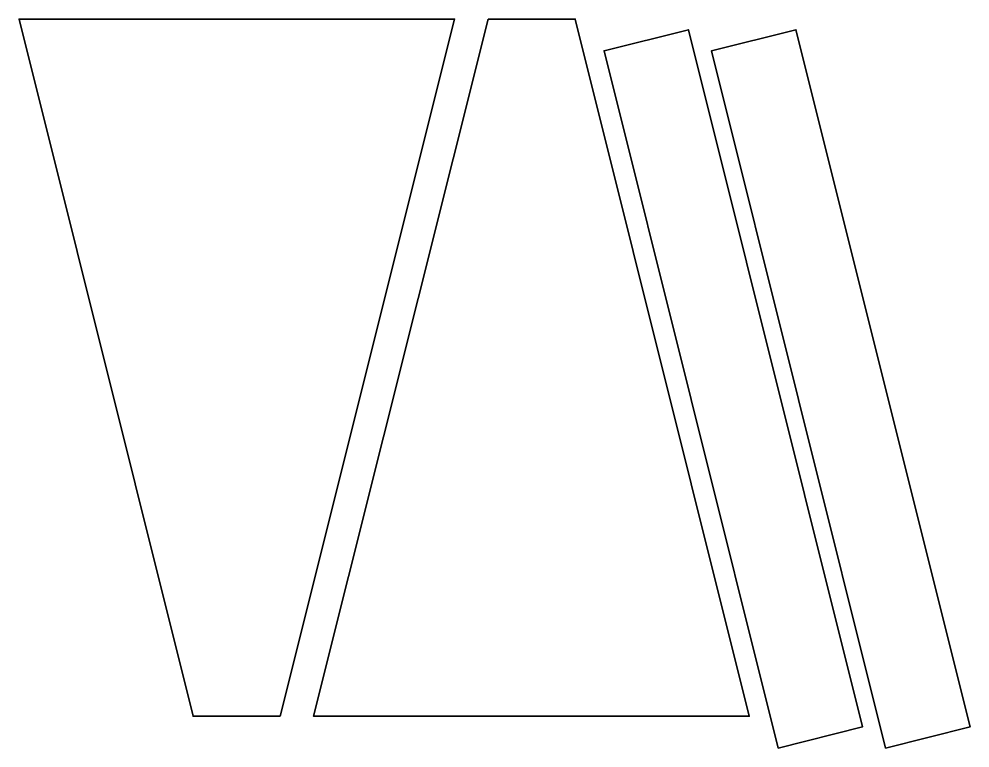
# Model space of a CAD drawing. Header units: inches. Extents: x -9.5 to 1.4, y -3.4 to 5.
import ezdxf

# ---------------------------------------------------------------- set-up
doc = ezdxf.new("R2010")
doc.units = ezdxf.units.IN
doc.header["$MEASUREMENT"] = 0
doc.layers.add('Layer 1', color=7, linetype='Continuous')

msp = doc.modelspace()

# ---------------------------------------------------------------- linework, layer by layer
at = {"layer": 'Layer 1', "color": 179, "lineweight": 35, "true_color": 0x231f20}
for points in [[(-6.5, -3.001), (-4.498, 5), (-9.498, 5), (-7.5, -3.001), (-6.5, -3.001)], [(-4.114, 5), (-6.116, -3.001), (-1.116, -3.001), (-3.114, 5), (-4.114, 5)], [(-0.786, -3.366), (-2.783, 4.636), (-1.815, 4.877), (0.182, -3.124), (-0.786, -3.366)], [(0.449, -3.366), (-1.548, 4.636), (-0.58, 4.877), (1.418, -3.124), (0.449, -3.366)]]:
    msp.add_lwpolyline(points, dxfattribs=at)

doc.saveas('drawing.dxf')
